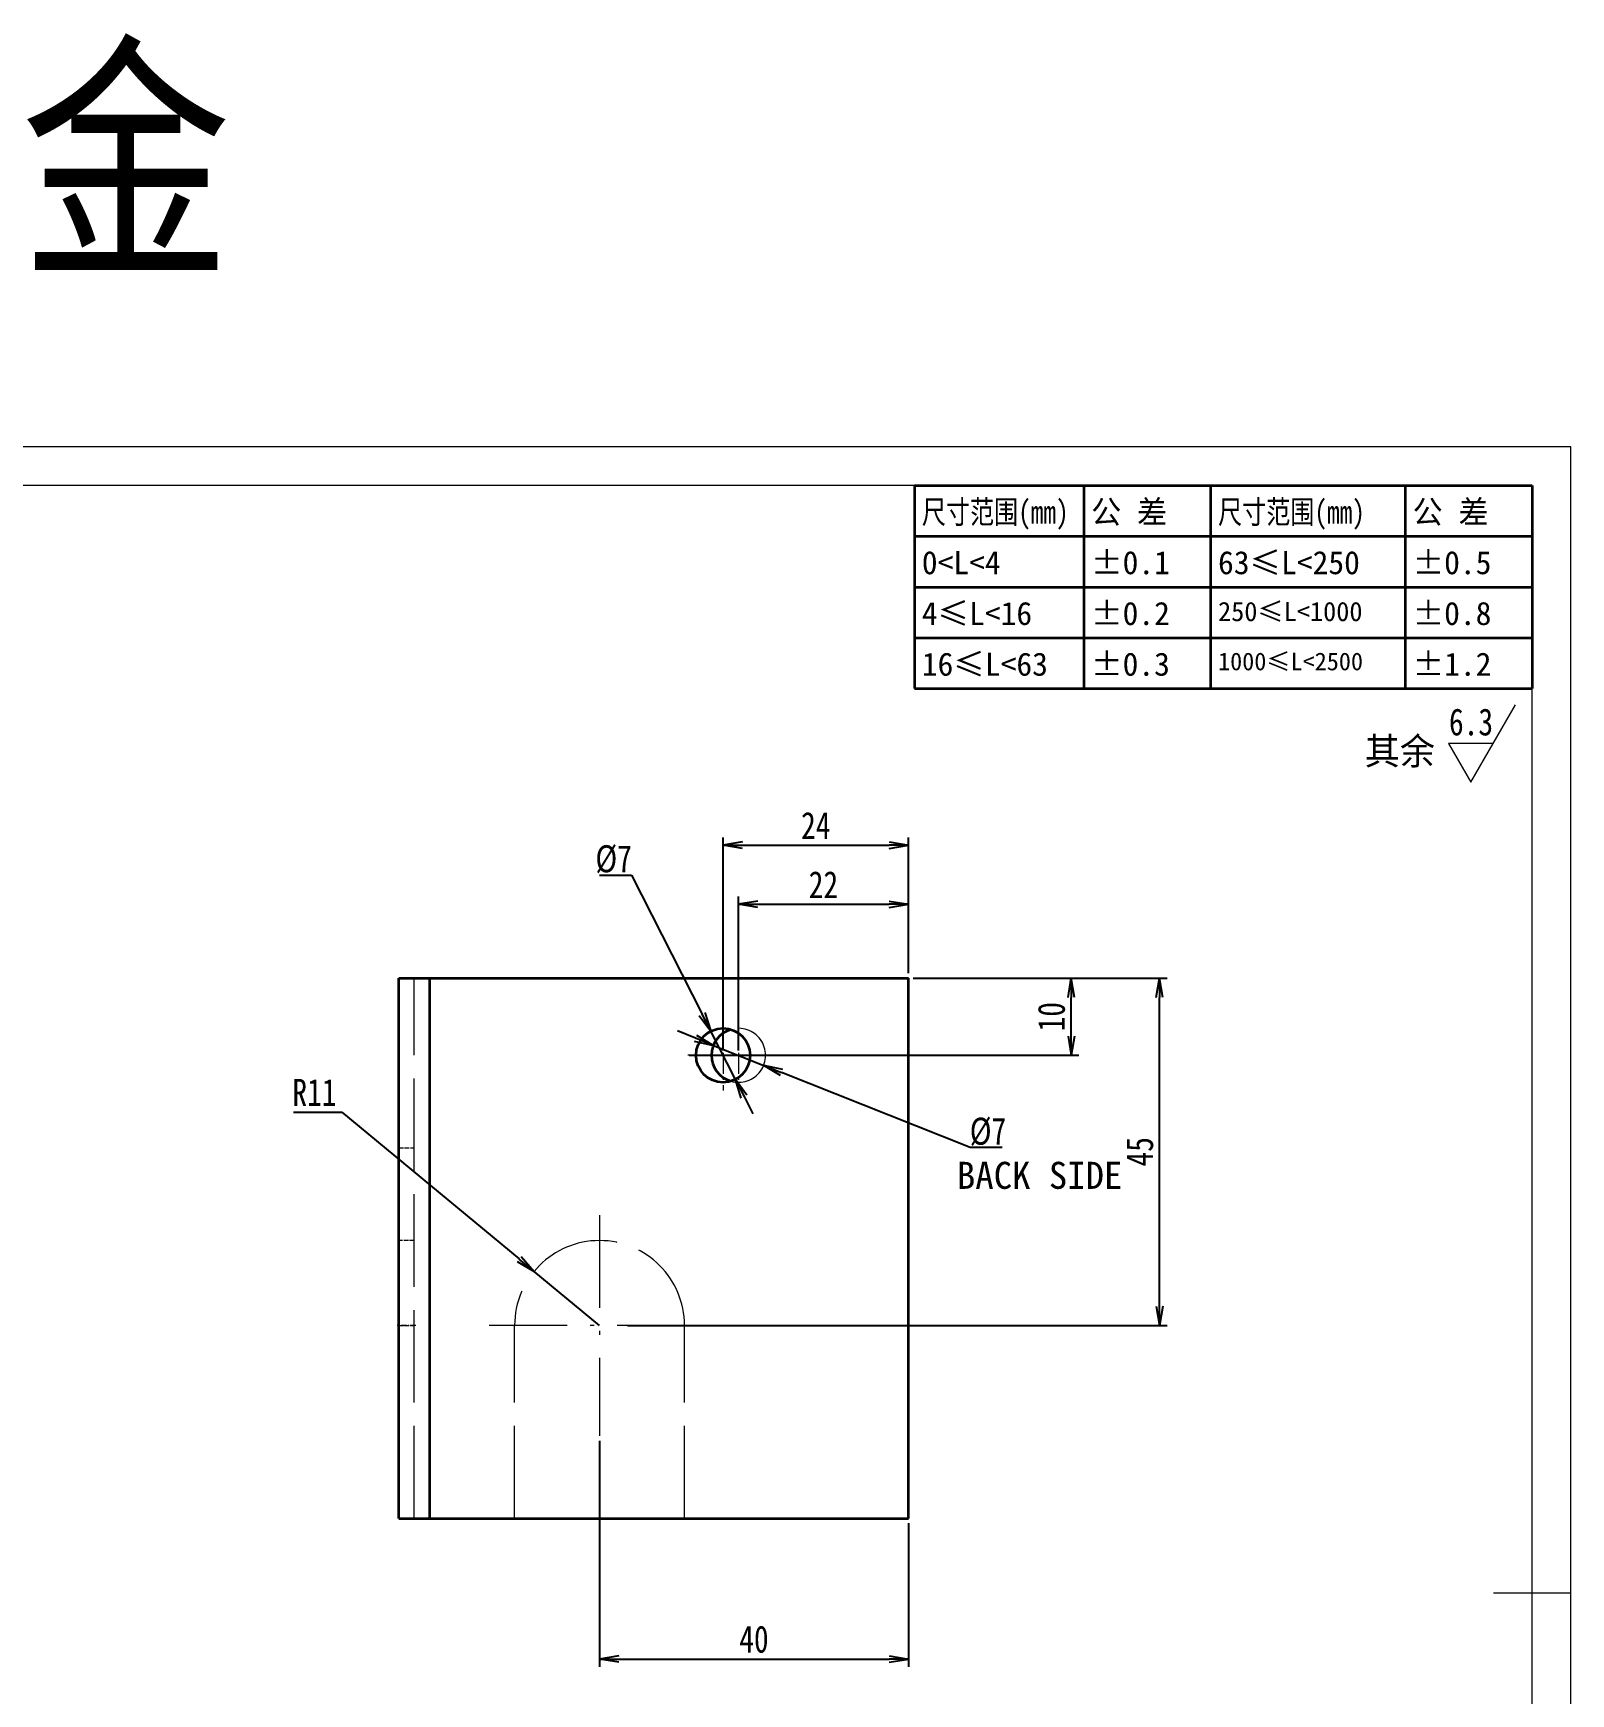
# Model space of a CAD drawing. Header units: millimetres. Extents: x -15766 to 80009, y -9701 to 15159.
# Drawn here: x -12450.8 to -12251.7, y 6880.2 to 7095.4 of the extents above; entities that cross this region are included whole.
import ezdxf
from ezdxf.enums import TextEntityAlignment as Align

# ---------------------------------------------------------------- set-up
doc = ezdxf.new("R2010")
doc.units = ezdxf.units.MM
for name, pattern in [('AM_ISO08W050x2', [9, 6, -0.75, 1.5, -0.75]), ('DASHDOT', [18.5, 12, -3, 0.5, -3]), ('DASHED', [15, 12, -3]), ('HIDDEN-HOKUTO_1', [2, 1, -1])]:
    doc.linetypes.add(name, pattern=pattern)
doc.layers.get('DEFPOINTS').update_dxf_attribs({"lineweight": 18})
for name, color, linetype, lineweight in [('AM_HID', 1, 'HIDDEN-HOKUTO_1', 18), ('AM_VIS', 7, 'Continuous', 18), ('CDRAFT0', 7, 'Continuous', 18), ('CENTER', 2, 'AM_ISO08W050x2', 15), ('DIM', 253, 'Continuous', 20), ('title_frame', 7, 'Continuous', 18), ('word_dim', 9, 'Continuous', 18), ('尺寸线层', 3, 'Continuous', 18), ('粗实线层', 7, 'Continuous', 35), ('粗实线层_1', 7, 'Continuous', 15)]:
    doc.layers.add(name, color=color, linetype=linetype, lineweight=lineweight)
doc.styles.add('DIM', font='', dxfattribs={"width": 0.8})
doc.styles.get('DIM').set_extended_font_data('NSimSun')
doc.dimstyles.new('1-1$0', dxfattribs={"dimtxt": 3.5, "dimasz": 2.5, "dimexe": 1, "dimexo": 0.625, "dimgap": 0.8, "dimtad": 1, "dimdsep": 46, "dimtxsty": 'DIM', "dimblk": 'OPEN', "dimcen": 0, "dimdle": 5, "dimclrd": 256, "dimclre": 256, "dimclrt": 3, "dimazin": 3, "dimtfac": 0.5, "dimtmove": 0, "dimatfit": 3, "dimldrblk": 'OPEN', "dimfxl": 0, "dimtolj": 1, "dimarcsym": 0})
doc.dimstyles.new('1-1$3', dxfattribs={"dimtxt": 3.5, "dimasz": 2.5, "dimexe": 1, "dimexo": 0.625, "dimgap": 0.3, "dimtad": 1, "dimtih": 1, "dimtoh": 1, "dimdsep": 46, "dimtxsty": 'DIM', "dimblk": 'OPEN', "dimcen": 0, "dimdle": 5, "dimclrd": 256, "dimclre": 256, "dimclrt": 3, "dimazin": 3, "dimtfac": 0.5, "dimtmove": 0, "dimatfit": 3, "dimldrblk": 'OPEN', "dimfxl": 0, "dimtolj": 1, "dimarcsym": 0})
doc.dimstyles.new('1-1$4', dxfattribs={"dimtxt": 3.5, "dimasz": 2.5, "dimexe": 1, "dimexo": 0.625, "dimgap": 0.8, "dimtad": 1, "dimtih": 1, "dimtoh": 1, "dimzin": 12, "dimdsep": 46, "dimtxsty": 'DIM', "dimblk": 'OPEN', "dimcen": 0, "dimdle": 5, "dimclrd": 256, "dimclre": 256, "dimclrt": 3, "dimazin": 3, "dimtfac": 0.5, "dimtmove": 0, "dimatfit": 3, "dimldrblk": 'OPEN', "dimfxl": 0, "dimtolj": 1, "dimarcsym": 0})

# ---------------------------------------------------------------- blocks, each defined once
blk = doc.blocks.new('*X1247')
at = {"layer": 'CDRAFT0'}
for p, q in [((420, 297), (0, 297)), ((420, 0), (420, 297))]:
    blk.add_line(p, q, dxfattribs=at)
at = {"layer": '粗实线层_1'}
for p, q in [((415, 292), (25, 292)), ((415, 5), (415, 292)), ((420, 148.5), (410, 148.5))]:
    blk.add_line(p, q, dxfattribs=at)
blk = doc.blocks.new('自由公差_1')
at = {"layer": '粗实线层'}
for p, q in [((-80, 0), (0, 0)), ((-80, 0), (-80, -26.3)), ((-58.08, 0), (-58.08, -26.3)), ((-41.64, 0), (-41.64, -26.3)), ((-16.44, 0), (-16.44, -26.3)), ((0, 0), (0, -26.3)), ((-80, -6.58), (0, -6.58)), ((-80, -13.15), (0, -13.15)), ((-80, -19.73), (0, -19.73)), ((-80, -26.3), (0, -26.3))]:
    blk.add_line(p, q, dxfattribs=at)
at = {"layer": '尺寸线层', "linetype": 'Continuous', "attachment_point": 1, "line_spacing_factor": 0.9}
for s, insert, char_height, width in [('{\\W0.8;尺寸范围(mm)}', (-79.04, -1.92), 3, 22.6032), ('公 差', (-57.12, -1.92), 3, 22.6032), ('{\\W0.8;尺寸范围(mm)}', (-40.68, -1.92), 3, 22.6032), ('公 差', (-15.48, -1.92), 3, 22.6032), ('0<L<4', (-79.04, -8.49), 3, 22.6032), ('%%P0.1', (-57.12, -8.49), 3, 12.7119), ('63≤L<250', (-40.68, -8.49), 3, 22.6032), ('%%P0.5', (-15.48, -8.49), 3, 12.5771), ('4≤L<16', (-79.04, -15.07), 3, 22.6032), ('%%P0.2', (-57.12, -15.07), 3, 12.4769), ('250≤L<1000', (-40.68, -15.07), 2.5, 22.6032), ('%%P0.8', (-15.48, -15.07), 3, 13.0759), ('16≤L<63', (-79.04, -21.64), 3, 22.6032), ('%%P0.3', (-57.12, -21.64), 3, 12.7119), ('1000≤L<2500', (-40.68, -21.64), 2.3, 22.6032), ('%%P1.2', (-15.48, -21.64), 3, 12.8764)]:
    blk.add_mtext(s, dxfattribs=dict(at, insert=insert, char_height=char_height, width=width))
blk = doc.blocks.new('_OPEN')
at = {"color": 0, "linetype": 'ByBlock', "lineweight": -2}
for p, q in [((-1, 0.166667), (0, 0)), ((-1, -0.166667), (0, 0)), ((0, 0), (-1, 0))]:
    blk.add_line(p, q, dxfattribs=at)
blk = doc.blocks.new('*D1262')
at = {"layer": 'DEFPOINTS', "color": 0, "transparency": 16777216}
for p in [(-12337.44, 6982.53), (-12337.44, 6972.97), (-12359.44, 6962.97)]:
    blk.add_point(p, dxfattribs=at)
at = {"layer": 'word_dim', "linetype": 'Continuous', "lineweight": -2, "transparency": 16777216}
for p, q in [((-12359.44, 6963.59), (-12359.44, 6983.53)), ((-12356.94, 6982.53), (-12339.94, 6982.53)), ((-12337.44, 6973.59), (-12337.44, 6983.53))]:
    blk.add_line(p, q, dxfattribs=at)
at = {"layer": 'word_dim', "lineweight": -2, "transparency": 16777216, "xscale": 2.5, "yscale": 2.5, "zscale": 2.5, "rotation": 180}
blk.add_blockref('_OPEN', (-12359.44, 6982.53), dxfattribs=at)
at = {"layer": 'word_dim', "lineweight": -2, "transparency": 16777216, "xscale": 2.5, "yscale": 2.5, "zscale": 2.5}
blk.add_blockref('_OPEN', (-12337.44, 6982.53), dxfattribs=at)
at = {"layer": 'word_dim', "color": 3, "transparency": 16777216, "insert": (-12348.44, 6985.08), "char_height": 3.5, "attachment_point": 5, "style": 'DIM'}
blk.add_mtext('\\A1;22', dxfattribs=at)
blk = doc.blocks.new('*D1263')
at = {"layer": 'DEFPOINTS', "color": 0, "transparency": 16777216}
for p in [(-12337.44, 6972.97), (-12316.35, 6972.97), (-12366.44, 6962.97)]:
    blk.add_point(p, dxfattribs=at)
at = {"layer": 'word_dim', "linetype": 'Continuous', "lineweight": -2, "transparency": 16777216}
for p, q in [((-12336.81, 6972.97), (-12315.35, 6972.97)), ((-12316.35, 6965.47), (-12316.35, 6970.47)), ((-12365.81, 6962.97), (-12315.35, 6962.97))]:
    blk.add_line(p, q, dxfattribs=at)
at = {"layer": 'word_dim', "lineweight": -2, "transparency": 16777216, "xscale": 2.5, "yscale": 2.5, "zscale": 2.5}
for p, rotation in [((-12316.35, 6972.97), 90), ((-12316.35, 6962.97), 270)]:
    blk.add_blockref('_OPEN', p, dxfattribs=dict(at, rotation=rotation))
at = {"layer": 'word_dim', "color": 3, "transparency": 16777216, "insert": (-12318.9, 6967.97), "char_height": 3.5, "attachment_point": 5, "rotation": 90, "style": 'DIM'}
blk.add_mtext('\\A1;10', dxfattribs=at)
blk = doc.blocks.new('*D1264')
at = {"layer": 'DEFPOINTS', "color": 0, "transparency": 16777216}
for p in [(-12337.44, 6972.97), (-12304.92, 6972.97), (-12374.43, 6927.97)]:
    blk.add_point(p, dxfattribs=at)
at = {"layer": 'word_dim', "linetype": 'Continuous', "lineweight": -2, "transparency": 16777216}
for p, q in [((-12336.81, 6972.97), (-12303.92, 6972.97)), ((-12304.92, 6930.47), (-12304.92, 6970.47)), ((-12373.81, 6927.97), (-12303.92, 6927.97))]:
    blk.add_line(p, q, dxfattribs=at)
at = {"layer": 'word_dim', "lineweight": -2, "transparency": 16777216, "xscale": 2.5, "yscale": 2.5, "zscale": 2.5}
for p, rotation in [((-12304.92, 6972.97), 90), ((-12304.92, 6927.97), 270)]:
    blk.add_blockref('_OPEN', p, dxfattribs=dict(at, rotation=rotation))
at = {"layer": 'word_dim', "color": 3, "transparency": 16777216, "insert": (-12307.47, 6950.47), "char_height": 3.5, "attachment_point": 5, "rotation": 90, "style": 'DIM'}
blk.add_mtext('\\A1;45', dxfattribs=at)
blk = doc.blocks.new('*D1265')
at = {"layer": 'DEFPOINTS', "color": 0, "transparency": 16777216}
for p in [(-12362.69, 6964.26), (-12356.18, 6961.67)]:
    blk.add_point(p, dxfattribs=at)
at = {"layer": 'word_dim', "linetype": 'Continuous', "lineweight": -2, "transparency": 16777216}
for p, q in [((-12365.01, 6965.19), (-12367.33, 6966.12)), ((-12362.69, 6964.26), (-12356.18, 6961.67)), ((-12329.44, 6951.01), (-12353.86, 6960.75)), ((-12325.3, 6951.01), (-12329.44, 6951.01))]:
    blk.add_line(p, q, dxfattribs=at)
at = {"layer": 'word_dim', "lineweight": -2, "transparency": 16777216, "xscale": 2.5, "yscale": 2.5, "zscale": 2.5}
for p, rotation in [((-12362.69, 6964.26), 338.2629018942474), ((-12356.18, 6961.67), 158.2629018942474)]:
    blk.add_blockref('_OPEN', p, dxfattribs=dict(at, rotation=rotation))
at = {"layer": 'word_dim', "color": 3, "transparency": 16777216, "insert": (-12327.13, 6953.06), "char_height": 3.5, "attachment_point": 5, "style": 'DIM'}
blk.add_mtext('\\A1;%%c7', dxfattribs=at)
blk = doc.blocks.new('*D1266')
at = {"layer": 'DEFPOINTS', "color": 0, "transparency": 16777216}
for p in [(-12363.02, 6966.09), (-12359.85, 6959.85)]:
    blk.add_point(p, dxfattribs=at)
at = {"layer": 'word_dim', "linetype": 'Continuous', "lineweight": -2, "transparency": 16777216}
for p, q in [((-12377.44, 6986.31), (-12373.3, 6986.31)), ((-12373.3, 6986.31), (-12364.15, 6968.32)), ((-12359.85, 6959.85), (-12363.02, 6966.09)), ((-12358.72, 6957.62), (-12357.58, 6955.39))]:
    blk.add_line(p, q, dxfattribs=at)
at = {"layer": 'word_dim', "lineweight": -2, "transparency": 16777216, "xscale": 2.5, "yscale": 2.5, "zscale": 2.5}
for p, rotation in [((-12363.02, 6966.09), 296.9466786970721), ((-12359.85, 6959.85), 116.946678697072)]:
    blk.add_blockref('_OPEN', p, dxfattribs=dict(at, rotation=rotation))
at = {"layer": 'word_dim', "color": 3, "transparency": 16777216, "insert": (-12375.61, 6988.36), "char_height": 3.5, "attachment_point": 5, "style": 'DIM'}
blk.add_mtext('\\A1;%%c7', dxfattribs=at)
blk = doc.blocks.new('*D1267')
at = {"layer": 'DEFPOINTS', "color": 0, "transparency": 16777216}
for p in [(-12337.44, 6990.2), (-12337.44, 6972.97), (-12361.43, 6962.97)]:
    blk.add_point(p, dxfattribs=at)
at = {"layer": 'word_dim', "linetype": 'Continuous', "lineweight": -2, "transparency": 16777216}
for p, q in [((-12361.43, 6963.59), (-12361.43, 6991.2)), ((-12337.44, 6973.59), (-12337.44, 6991.2)), ((-12358.93, 6990.2), (-12339.94, 6990.2))]:
    blk.add_line(p, q, dxfattribs=at)
at = {"layer": 'word_dim', "lineweight": -2, "transparency": 16777216, "xscale": 2.5, "yscale": 2.5, "zscale": 2.5, "rotation": 180}
blk.add_blockref('_OPEN', (-12361.43, 6990.2), dxfattribs=at)
at = {"layer": 'word_dim', "lineweight": -2, "transparency": 16777216, "xscale": 2.5, "yscale": 2.5, "zscale": 2.5}
blk.add_blockref('_OPEN', (-12337.44, 6990.2), dxfattribs=at)
at = {"layer": 'word_dim', "color": 3, "transparency": 16777216, "insert": (-12349.43, 6992.75), "char_height": 3.5, "attachment_point": 5, "style": 'DIM'}
blk.add_mtext('\\A1;24', dxfattribs=at)
blk = doc.blocks.new('*D1420')
at = {"layer": 'DEFPOINTS', "color": 0, "transparency": 16777216}
for p in [(-12385.91, 6934.98), (-12377.44, 6927.97)]:
    blk.add_point(p, dxfattribs=at)
at = {"layer": 'word_dim', "linetype": 'Continuous', "lineweight": -2, "transparency": 16777216}
for p, q in [((-12417.08, 6955.62), (-12410.83, 6955.62)), ((-12410.83, 6955.62), (-12387.83, 6936.58)), ((-12377.44, 6927.97), (-12385.91, 6934.98))]:
    blk.add_line(p, q, dxfattribs=at)
at = {"layer": 'word_dim', "lineweight": -2, "transparency": 16777216, "xscale": 2.5, "yscale": 2.5, "zscale": 2.5, "rotation": 320.3712359075205}
blk.add_blockref('_OPEN', (-12385.91, 6934.98), dxfattribs=at)
at = {"layer": 'word_dim', "color": 3, "transparency": 16777216, "insert": (-12414.36, 6958.17), "char_height": 3.5, "attachment_point": 5, "style": 'DIM'}
blk.add_mtext('\\A1;R11', dxfattribs=at)
blk = doc.blocks.new('*D1421')
at = {"layer": 'DEFPOINTS', "color": 0, "transparency": 16777216}
for p in [(-12377.44, 6913.67), (-12337.44, 6902.97), (-12337.44, 6884.75)]:
    blk.add_point(p, dxfattribs=at)
at = {"layer": 'word_dim', "linetype": 'Continuous', "lineweight": -2, "transparency": 16777216}
for p, q in [((-12377.44, 6913.04), (-12377.44, 6883.75)), ((-12337.44, 6902.34), (-12337.44, 6883.75)), ((-12374.94, 6884.75), (-12339.94, 6884.75))]:
    blk.add_line(p, q, dxfattribs=at)
at = {"layer": 'word_dim', "lineweight": -2, "transparency": 16777216, "xscale": 2.5, "yscale": 2.5, "zscale": 2.5, "rotation": 180}
blk.add_blockref('_OPEN', (-12377.44, 6884.75), dxfattribs=at)
at = {"layer": 'word_dim', "lineweight": -2, "transparency": 16777216, "xscale": 2.5, "yscale": 2.5, "zscale": 2.5}
blk.add_blockref('_OPEN', (-12337.44, 6884.75), dxfattribs=at)
at = {"layer": 'word_dim', "color": 3, "transparency": 16777216, "insert": (-12357.44, 6887.3), "char_height": 3.5, "attachment_point": 5, "style": 'DIM'}
blk.add_mtext('\\A1;40', dxfattribs=at)

msp = doc.modelspace()

# ---------------------------------------------------------------- linework, layer by layer
at = {"layer": 'AM_HID', "color": 1, "linetype": 'DASHED', "lineweight": 13}
for p, q in [((-12401.4351, 6902.96726), (-12401.4351, 6972.96726)), ((-12399.4351, 6902.96726), (-12399.4351, 6972.96726)), ((-12399.4351, 6902.96726), (-12399.4351, 6972.96726)), ((-12399.4351, 6902.96726), (-12399.4351, 6972.96726)), ((-12388.4351, 6902.96726), (-12388.4351, 6927.96726)), ((-12366.4351, 6902.96726), (-12366.4351, 6927.96726))]:
    msp.add_line(p, q, dxfattribs=at)
at = {"layer": 'AM_HID', "color": 1, "linetype": 'DASHED', "lineweight": 13, "ltscale": 0.05}
for p, q in [((-12403.4351, 6950.96726), (-12401.4351, 6950.96726)), ((-12401.4351, 6938.96726), (-12403.4351, 6938.96726)), ((-12401.4351, 6938.96726), (-12403.4351, 6938.96726)), ((-12403.4351, 6927.96726), (-12401.4351, 6927.96726)), ((-12403.4351, 6927.96726), (-12401.4351, 6927.96726)), ((-12403.4351, 6927.96726), (-12401.4351, 6927.96726)), ((-12403.4351, 6927.96726), (-12401.4351, 6927.96726))]:
    msp.add_line(p, q, dxfattribs=at)
at = {"layer": 'AM_HID', "color": 1, "linetype": 'DASHED', "lineweight": 13}
for centre, radius, start, end in [((-12359.4351, 6962.96726), 3.5, 253.4003634, 106.6049778), ((-12377.4351, 6927.96726), 11, 0, 179.999995)]:
    msp.add_arc(centre, radius, start, end, dxfattribs=at)
at = {"layer": 'AM_VIS', "color": 7, "lineweight": 35, "ltscale": 0.1}
for p, q in [((-12403.4351, 6972.96726), (-12399.4351, 6972.96726)), ((-12403.4351, 6902.96726), (-12399.4351, 6902.96726))]:
    msp.add_line(p, q, dxfattribs=at)
at = {"layer": 'AM_VIS', "color": 7, "lineweight": 35}
for p, q in [((-12403.4351, 6902.96726), (-12403.4351, 6972.96726)), ((-12399.4351, 6972.96726), (-12337.4351, 6972.96726)), ((-12399.4351, 6902.96726), (-12399.4351, 6972.96726)), ((-12337.4351, 6902.96726), (-12337.4351, 6972.96726)), ((-12399.4351, 6902.96726), (-12337.4351, 6902.96726))]:
    msp.add_line(p, q, dxfattribs=at)
msp.add_circle((-12361.4351, 6962.96726), 3.5, dxfattribs=at)
msp.add_arc((-12359.4351, 6962.96726), 3.5, 106.6049778, 253.4003634, dxfattribs=at)
at = {"layer": 'CENTER', "color": 2, "linetype": 'DASHDOT', "lineweight": 13, "ltscale": 0.227499}
for p, q in [((-12361.4351, 6967.51731), (-12361.4351, 6958.41734)), ((-12359.4351, 6967.51731), (-12359.4351, 6958.41734))]:
    msp.add_line(p, q, dxfattribs=at)
at = {"layer": 'CENTER', "color": 2, "linetype": 'DASHDOT', "lineweight": 13, "ltscale": 0.227515}
for p, q in [((-12356.8853, 6962.96726), (-12365.98588, 6962.96726)), ((-12354.8853, 6962.96726), (-12363.98588, 6962.96726))]:
    msp.add_line(p, q, dxfattribs=at)
at = {"layer": 'CENTER', "color": 2, "linetype": 'DASHDOT', "lineweight": 13}
for p, q in [((-12377.4351, 6942.26731), (-12377.4351, 6913.66734)), ((-12363.1353, 6927.96726), (-12391.73588, 6927.96726))]:
    msp.add_line(p, q, dxfattribs=at)
at = {"layer": 'CENTER', "color": 2, "linetype": 'DASHDOT', "lineweight": 13, "ltscale": 0.06001}
msp.add_line((-12401.23588, 6927.96726), (-12403.63627, 6927.96726), dxfattribs=at)
at = {"layer": 'DIM'}
for p, q in [((-12264.60163, 6998.36416), (-12258.82813, 7008.36416)), ((-12261.71488, 7003.36416), (-12267.48838, 7003.36416)), ((-12267.48838, 7003.36416), (-12264.60163, 6998.36416))]:
    msp.add_line(p, q, dxfattribs=at)

# ---------------------------------------------------------------- block references
at = {"layer": 'title_frame'}
for name, p in [('*X1247', (-12671.65675, 6744.79172)), ('自由公差_1', (-12256.65675, 7036.79172))]:
    msp.add_blockref(name, p, dxfattribs=at)

# ---------------------------------------------------------------- texts
at = {"layer": 'DIM', "insert": (-12479.67491, 7091.44443), "char_height": 25, "width": 104.980501, "attachment_point": 1, "style": 'DIM'}
msp.add_mtext('{\\C3;钣金}', dxfattribs=at)
at = {"layer": 'DIM', "color": 2, "style": 'DIM', "width": 0.8}
msp.add_attdef('6.3', text='0.0', height=3.5, dxfattribs=at).set_placement((-12261.71488, 7003.36416), align=Align.BOTTOM_RIGHT)
at = {"layer": 'word_dim', "linetype": 'Continuous', "insert": (-12278.34159, 7004.13002), "char_height": 3.5, "width": 10.860604, "attachment_point": 1}
msp.add_mtext('{\\C3;其余}', dxfattribs=at)
at = {"layer": 'word_dim', "color": 3, "insert": (-12331.15594, 6945.61021), "char_height": 3.5, "attachment_point": 7}
msp.add_mtext('BACK SIDE', dxfattribs=at)

# ---------------------------------------------------------------- dimensions: what is measured, and where the dimension line sits
at = {"layer": 'word_dim', "color": 3, "true_color": 0x00ff00}
for base, p1, p2, picture, middle in [((-12337.4351, 6990.19906), (-12361.43412, 6962.96575), (-12337.4351, 6972.96726), '*D1267', (-12349.43461, 6992.74906)), ((-12337.4351, 6982.53258), (-12359.4351, 6962.96726), (-12337.4351, 6972.96726), '*D1262', (-12348.4351, 6985.08258)), ((-12337.4351, 6884.75139), (-12377.4351, 6913.66734), (-12337.4351, 6902.96726), '*D1421', (-12357.4351, 6887.30139))]:
    dim = msp.add_linear_dim(base=base, p1=p1, p2=p2, dimstyle='1-1$0', dxfattribs=at)
    dim.commit()
    dim.dimension.update_dxf_attribs({"geometry": picture, "text_midpoint": middle})
for p1, p2, picture, middle in [((-12359.84904, 6959.84732), (-12363.02116, 6966.08733), '*D1266', (-12375.60778, 6986.315)), ((-12362.68623, 6964.26348), (-12356.18398, 6961.67104), '*D1265', (-12327.13377, 6951.00729))]:
    dim = msp.add_diameter_dim_2p(p1=p1, p2=p2, dimstyle='1-1$3', override={"dimpost": '%%c<>'}, dxfattribs=at)
    dim.commit()
    dim.dimension.update_dxf_attribs({"geometry": picture, "text_midpoint": middle, "dimtype": 163})
for base, p1, picture, middle in [((-12304.91864, 6972.96726), (-12374.43412, 6927.96732), '*D1264', (-12307.46864, 6950.46729)), ((-12316.3488, 6972.96726), (-12366.43608, 6962.96732), '*D1263', (-12318.8988, 6967.96729))]:
    dim = msp.add_linear_dim(base=base, p1=p1, p2=(-12337.4351, 6972.96726), angle=90, dimstyle='1-1$0', dxfattribs=at)
    dim.commit()
    dim.dimension.update_dxf_attribs({"geometry": picture, "text_midpoint": middle})
dim = msp.add_radius_dim(center=(-12377.4351, 6927.96726), mpoint=(-12385.90723, 6934.98318), dimstyle='1-1$4', dxfattribs=at)
dim.commit()
dim.dimension.update_dxf_attribs({"geometry": '*D1420', "text_midpoint": (-12414.3626, 6955.61818), "dimtype": 164})

doc.saveas('drawing.dxf')
